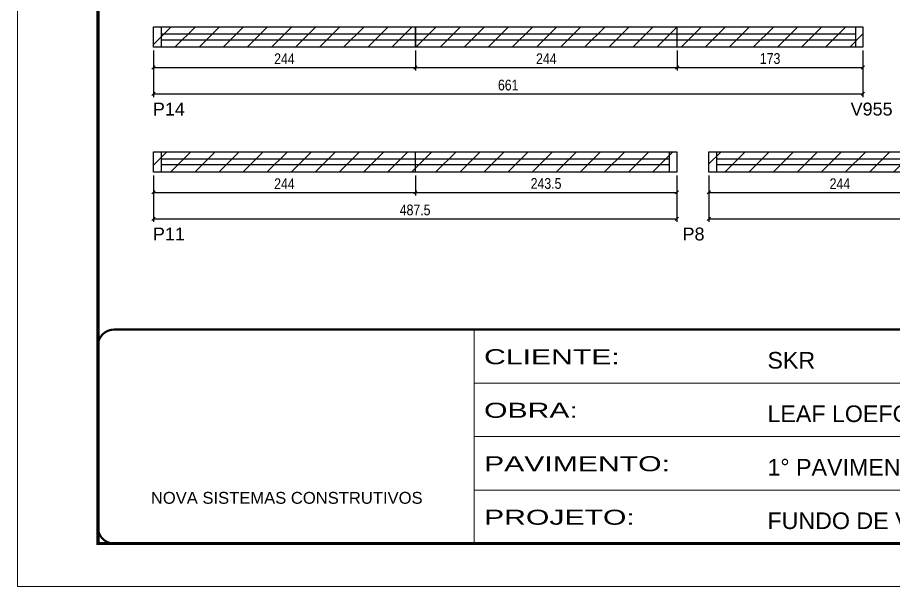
# Model space of a CAD drawing. Extents: x 1959 to 8212, y 239 to 4735.
# Drawn here: x 5142 to 5958, y 2537 to 3066 of the extents above; entities that cross this region are included whole.
import ezdxf

# ---------------------------------------------------------------- set-up
doc = ezdxf.new("R2010")
doc.units = 0
doc.linetypes.add('CONTINUO', pattern=[0])
doc.linetypes.add('DASHED', pattern=[0.75, 0.5, -0.25])
for name, color, linetype in [('5', 5, 'Continuous'), ('COTA', 241, 'Continuous'), ('Painéis', 200, 'Continuous'), ('SARR_2.2x7', 40, 'Continuous')]:
    doc.layers.add(name, color=color, linetype=linetype)
for name, color, linetype, lineweight in [('Folhas', 255, 'Continuous', 9), ('REAPROVEITAMENTO', 251, 'Continuous', 9), ('SARRAFO DE PRESSAO', 251, 'DASHED', 9)]:
    doc.layers.add(name, color=color, linetype=linetype, lineweight=lineweight)
doc.styles.add('ARIAL', font='arial.ttf')
doc.styles.add('COTA TECNICA', font='techl___.ttf', dxfattribs={"height": 10})
doc.styles.add('COTA TECNICA-50', font='techl___.ttf', dxfattribs={"height": 10})
doc.styles.get("Standard").update_dxf_attribs({"font": 'arial.ttf'})
doc.styles.add('Tecnologia', font='')
doc.styles.get('Tecnologia').set_extended_font_data('Forgotten Futurist')
doc.dimstyles.new('COTA PAINEL-50', dxfattribs={"dimtxt": 10, "dimasz": 3, "dimexe": 3, "dimexo": 3, "dimgap": 3, "dimtad": 1, "dimdec": 1, "dimzin": 12, "dimdsep": 46, "dimtxsty": 'COTA TECNICA-50', "dimblk1": 'OBLIQUE', "dimblk2": 'OBLIQUE', "dimsah": 1, "dimcen": 0.9, "dimclrd": 4, "dimclre": 4, "dimclrt": 240, "dimadec": 1, "dimazin": 3, "dimtfac": 1, "dimtdec": 1, "dimtmove": 0, "dimatfit": 3, "dimfxl": 1, "dimtolj": 1, "dimtzin": 12, "dimarcsym": 0})
doc.dimstyles.new('PAINEL', dxfattribs={"dimtxt": 10, "dimasz": 3, "dimexe": 3, "dimexo": 3, "dimgap": 3, "dimtad": 1, "dimdec": 1, "dimzin": 12, "dimdsep": 46, "dimtxsty": 'COTA TECNICA', "dimblk1": 'OBLIQUE', "dimblk2": 'OBLIQUE', "dimsah": 1, "dimcen": 0.9, "dimclrd": 4, "dimclre": 4, "dimclrt": 240, "dimadec": 1, "dimazin": 3, "dimtfac": 1, "dimtdec": 1, "dimtmove": 0, "dimatfit": 3, "dimfxl": 1, "dimtolj": 1, "dimtzin": 12, "dimarcsym": 0})
pattern_1 = [(45, (42.242, -30.155), (-11.22532, 11.22532), [])]

# ---------------------------------------------------------------- blocks, each defined once
blk = doc.blocks.new('9999999999')
at = {"color": 30, "linetype": 'CONTINUO'}
for p, q in [((98564.56, 34230.21), (98564.56, 34429.45)), ((98564.56, 34379.64), (99583.98, 34379.64)), ((98564.56, 34329.83), (99487.98, 34329.83)), ((98564.56, 34280.02), (99487.98, 34280.02))]:
    blk.add_line(p, q, dxfattribs=at)
at = {"color": 30, "linetype": 'CONTINUO', "const_width": 2}
blk.add_lwpolyline([(99583.98, 34230.21), (99583.98, 34414.45, 0.414214), (99568.98, 34429.45), (98228.98, 34429.45, 0.414214), (98213.98, 34414.45), (98213.98, 34245.21, 0.414214), (98228.98, 34230.21), (99583.98, 34230.21)], format="xyb", dxfattribs=at)
at = {"layer": 'Folhas'}
blk.add_lwpolyline([(98138.98, 34190.21), (99623.98, 34190.21), (99623.98, 35240.21), (98138.98, 35240.21)], close=True, dxfattribs=at)
at = {"layer": 'Folhas', "color": 30, "const_width": 3}
blk.add_lwpolyline([(98213.98, 34230.21), (99583.98, 34230.21), (99583.98, 35200.21), (98213.98, 35200.21)], close=True, dxfattribs=at)
at = {"color": 7, "linetype": 'Continuous', "ltscale": 5, "style": 'ARIAL'}
for s, height, p in [('SKR', 15.483, (98837.68, 34393.13)), ('LEAF LOEFGREN', 15.4829, (98837.68, 34343.32)), ('1° PAVIMENTO', 15.4829, (98837.68, 34293.51)), ('NOVA SISTEMAS CONSTRUTIVOS', 11.0592, (98263.19, 34267.21)), ('FUNDO DE VIGAS', 15.4829, (98837.68, 34243.7))]:
    blk.add_text(s, height=height, dxfattribs=at).set_placement(p)
at = {"layer": 'Folhas', "color": 7, "style": 'Tecnologia', "width": 1.5}
for s, p in [('CLIENTE:', (98573.65, 34397.17)), ('OBRA:', (98573.65, 34347.31)), ('PAVIMENTO:', (98573.65, 34297.5)), ('PROJETO:', (98573.65, 34247.69))]:
    blk.add_text(s, height=14, dxfattribs=at).set_placement(p)
blk = doc.blocks.new('_Oblique')
at = {"color": 0, "linetype": 'ByBlock', "lineweight": -2}
blk.add_line((-0.5, -0.5), (0.5, 0.5), dxfattribs=at)
blk = doc.blocks.new('*D404')
at = {"layer": 'COTA', "color": 4, "linetype": 'ByBlock', "lineweight": -2, "transparency": 16777216}
for p, q in [((5268.95, 3035.86), (5268.95, 3017.02)), ((5512.95, 3035.86), (5512.95, 3017.02)), ((5268.95, 3020.02), (5512.95, 3020.02))]:
    blk.add_line(p, q, dxfattribs=at)
at = {"layer": 'Defpoints', "color": 0, "linetype": 'ByBlock', "transparency": 16777216}
for p in [(5268.95, 3038.86), (5512.95, 3038.86), (5512.95, 3020.02)]:
    blk.add_point(p, dxfattribs=at)
at = {"layer": 'COTA', "color": 4, "linetype": 'ByBlock', "lineweight": -2, "transparency": 16777216, "xscale": 3, "yscale": 3, "zscale": 3, "rotation": 180}
blk.add_blockref('_Oblique', (5268.95, 3020.02), dxfattribs=at)
at = {"layer": 'COTA', "color": 4, "linetype": 'ByBlock', "lineweight": -2, "transparency": 16777216, "xscale": 3, "yscale": 3, "zscale": 3}
blk.add_blockref('_Oblique', (5512.95, 3020.02), dxfattribs=at)
at = {"layer": 'COTA', "color": 240, "linetype": 'ByBlock', "transparency": 16777216, "insert": (5390.95, 3028.09), "char_height": 10, "attachment_point": 5, "style": 'COTA TECNICA-50'}
blk.add_mtext('\\A1;244', dxfattribs=at)
blk = doc.blocks.new('*D405')
at = {"layer": 'COTA', "color": 4, "linetype": 'ByBlock', "lineweight": -2, "transparency": 16777216}
for p, q in [((5512.95, 3035.86), (5512.95, 3017.02)), ((5756.95, 3035.86), (5756.95, 3017.02)), ((5512.95, 3020.02), (5756.95, 3020.02))]:
    blk.add_line(p, q, dxfattribs=at)
at = {"layer": 'Defpoints', "color": 0, "linetype": 'ByBlock', "transparency": 16777216}
for p in [(5512.95, 3038.86), (5756.95, 3038.86), (5756.95, 3020.02)]:
    blk.add_point(p, dxfattribs=at)
at = {"layer": 'COTA', "color": 4, "linetype": 'ByBlock', "lineweight": -2, "transparency": 16777216, "xscale": 3, "yscale": 3, "zscale": 3, "rotation": 180}
blk.add_blockref('_Oblique', (5512.95, 3020.02), dxfattribs=at)
at = {"layer": 'COTA', "color": 4, "linetype": 'ByBlock', "lineweight": -2, "transparency": 16777216, "xscale": 3, "yscale": 3, "zscale": 3}
blk.add_blockref('_Oblique', (5756.95, 3020.02), dxfattribs=at)
at = {"layer": 'COTA', "color": 240, "linetype": 'ByBlock', "transparency": 16777216, "insert": (5634.95, 3028.09), "char_height": 10, "attachment_point": 5, "style": 'COTA TECNICA-50'}
blk.add_mtext('\\A1;244', dxfattribs=at)
blk = doc.blocks.new('*D406')
at = {"layer": 'COTA', "color": 4, "lineweight": -2, "transparency": 16777216}
for p, q in [((5268.95, 3035.86), (5268.95, 2992.44)), ((5929.95, 3035.86), (5929.95, 2992.44)), ((5268.95, 2995.44), (5929.95, 2995.44))]:
    blk.add_line(p, q, dxfattribs=at)
at = {"layer": 'Defpoints', "color": 0, "transparency": 16777216}
for p in [(5268.95, 3038.86), (5929.95, 3038.86), (5929.95, 2995.44)]:
    blk.add_point(p, dxfattribs=at)
at = {"layer": 'COTA', "color": 4, "lineweight": -2, "transparency": 16777216, "xscale": 3, "yscale": 3, "zscale": 3, "rotation": 180}
blk.add_blockref('_Oblique', (5268.95, 2995.44), dxfattribs=at)
at = {"layer": 'COTA', "color": 4, "lineweight": -2, "transparency": 16777216, "xscale": 3, "yscale": 3, "zscale": 3}
blk.add_blockref('_Oblique', (5929.95, 2995.44), dxfattribs=at)
at = {"layer": 'COTA', "color": 240, "transparency": 16777216, "insert": (5599.45, 3003.54), "char_height": 10, "attachment_point": 5, "style": 'COTA TECNICA'}
blk.add_mtext('\\A1;661', dxfattribs=at)
blk = doc.blocks.new('*D417')
at = {"layer": 'COTA', "color": 4, "lineweight": -2, "transparency": 16777216}
for p, q in [((5756.95, 3035.86), (5756.95, 3017.02)), ((5929.95, 3035.86), (5929.95, 3017.02)), ((5756.95, 3020.02), (5929.95, 3020.02))]:
    blk.add_line(p, q, dxfattribs=at)
at = {"layer": 'Defpoints', "color": 0, "transparency": 16777216}
for p in [(5756.95, 3038.86), (5929.95, 3038.86), (5929.95, 3020.02)]:
    blk.add_point(p, dxfattribs=at)
at = {"layer": 'COTA', "color": 4, "lineweight": -2, "transparency": 16777216, "xscale": 3, "yscale": 3, "zscale": 3, "rotation": 180}
blk.add_blockref('_Oblique', (5756.95, 3020.02), dxfattribs=at)
at = {"layer": 'COTA', "color": 4, "lineweight": -2, "transparency": 16777216, "xscale": 3, "yscale": 3, "zscale": 3}
blk.add_blockref('_Oblique', (5929.95, 3020.02), dxfattribs=at)
at = {"layer": 'COTA', "color": 240, "transparency": 16777216, "insert": (5843.45, 3028.24), "char_height": 10, "attachment_point": 5, "style": 'COTA TECNICA'}
blk.add_mtext('\\A1;173', dxfattribs=at)
blk = doc.blocks.new('*D409')
at = {"layer": 'COTA', "color": 4, "linetype": 'ByBlock', "lineweight": -2, "transparency": 16777216}
for p, q in [((5786.45, 2919.52), (5786.45, 2900.67)), ((6030.45, 2919.52), (6030.45, 2900.67)), ((5786.45, 2903.67), (6030.45, 2903.67))]:
    blk.add_line(p, q, dxfattribs=at)
at = {"layer": 'Defpoints', "color": 0, "linetype": 'ByBlock', "transparency": 16777216}
for p in [(5786.45, 2922.52), (6030.45, 2922.52), (6030.45, 2903.67)]:
    blk.add_point(p, dxfattribs=at)
at = {"layer": 'COTA', "color": 4, "linetype": 'ByBlock', "lineweight": -2, "transparency": 16777216, "xscale": 3, "yscale": 3, "zscale": 3, "rotation": 180}
blk.add_blockref('_Oblique', (5786.45, 2903.67), dxfattribs=at)
at = {"layer": 'COTA', "color": 4, "linetype": 'ByBlock', "lineweight": -2, "transparency": 16777216, "xscale": 3, "yscale": 3, "zscale": 3}
blk.add_blockref('_Oblique', (6030.45, 2903.67), dxfattribs=at)
at = {"layer": 'COTA', "color": 240, "linetype": 'ByBlock', "transparency": 16777216, "insert": (5908.45, 2911.75), "char_height": 10, "attachment_point": 5, "style": 'COTA TECNICA-50'}
blk.add_mtext('\\A1;244', dxfattribs=at)
blk = doc.blocks.new('*D411')
at = {"layer": 'COTA', "color": 4, "lineweight": -2, "transparency": 16777216}
for p, q in [((5786.45, 2919.52), (5786.45, 2876.09)), ((6444.45, 2919.52), (6444.45, 2876.09)), ((5786.45, 2879.09), (6444.45, 2879.09))]:
    blk.add_line(p, q, dxfattribs=at)
at = {"layer": 'Defpoints', "color": 0, "transparency": 16777216}
for p in [(5786.45, 2922.52), (6444.45, 2922.52), (6444.45, 2879.09)]:
    blk.add_point(p, dxfattribs=at)
at = {"layer": 'COTA', "color": 4, "lineweight": -2, "transparency": 16777216, "xscale": 3, "yscale": 3, "zscale": 3, "rotation": 180}
blk.add_blockref('_Oblique', (5786.45, 2879.09), dxfattribs=at)
at = {"layer": 'COTA', "color": 4, "lineweight": -2, "transparency": 16777216, "xscale": 3, "yscale": 3, "zscale": 3}
blk.add_blockref('_Oblique', (6444.45, 2879.09), dxfattribs=at)
at = {"layer": 'COTA', "color": 240, "transparency": 16777216, "insert": (6115.45, 2887.23), "char_height": 10, "attachment_point": 5, "style": 'COTA TECNICA'}
blk.add_mtext('\\A1;658', dxfattribs=at)
blk = doc.blocks.new('*D424')
at = {"layer": 'COTA', "color": 4, "linetype": 'ByBlock', "lineweight": -2, "transparency": 16777216}
for p, q in [((5268.95, 2919.52), (5268.95, 2900.67)), ((5512.95, 2919.52), (5512.95, 2900.67)), ((5268.95, 2903.67), (5512.95, 2903.67))]:
    blk.add_line(p, q, dxfattribs=at)
at = {"layer": 'Defpoints', "color": 0, "linetype": 'ByBlock', "transparency": 16777216}
for p in [(5268.95, 2922.52), (5512.95, 2922.52), (5512.95, 2903.67)]:
    blk.add_point(p, dxfattribs=at)
at = {"layer": 'COTA', "color": 4, "linetype": 'ByBlock', "lineweight": -2, "transparency": 16777216, "xscale": 3, "yscale": 3, "zscale": 3, "rotation": 180}
blk.add_blockref('_Oblique', (5268.95, 2903.67), dxfattribs=at)
at = {"layer": 'COTA', "color": 4, "linetype": 'ByBlock', "lineweight": -2, "transparency": 16777216, "xscale": 3, "yscale": 3, "zscale": 3}
blk.add_blockref('_Oblique', (5512.95, 2903.67), dxfattribs=at)
at = {"layer": 'COTA', "color": 240, "linetype": 'ByBlock', "transparency": 16777216, "insert": (5390.95, 2911.75), "char_height": 10, "attachment_point": 5, "style": 'COTA TECNICA-50'}
blk.add_mtext('\\A1;244', dxfattribs=at)
blk = doc.blocks.new('*D425')
at = {"layer": 'COTA', "color": 4, "linetype": 'ByBlock', "lineweight": -2, "transparency": 16777216}
for p, q in [((5512.95, 2919.52), (5512.95, 2900.67)), ((5756.45, 2919.52), (5756.45, 2900.67)), ((5512.95, 2903.67), (5756.45, 2903.67))]:
    blk.add_line(p, q, dxfattribs=at)
at = {"layer": 'Defpoints', "color": 0, "linetype": 'ByBlock', "transparency": 16777216}
for p in [(5512.95, 2922.52), (5756.45, 2922.52), (5756.45, 2903.67)]:
    blk.add_point(p, dxfattribs=at)
at = {"layer": 'COTA', "color": 4, "linetype": 'ByBlock', "lineweight": -2, "transparency": 16777216, "xscale": 3, "yscale": 3, "zscale": 3, "rotation": 180}
blk.add_blockref('_Oblique', (5512.95, 2903.67), dxfattribs=at)
at = {"layer": 'COTA', "color": 4, "linetype": 'ByBlock', "lineweight": -2, "transparency": 16777216, "xscale": 3, "yscale": 3, "zscale": 3}
blk.add_blockref('_Oblique', (5756.45, 2903.67), dxfattribs=at)
at = {"layer": 'COTA', "color": 240, "linetype": 'ByBlock', "transparency": 16777216, "insert": (5634.7, 2911.89), "char_height": 10, "attachment_point": 5, "style": 'COTA TECNICA-50'}
blk.add_mtext('\\A1;243.5', dxfattribs=at)
blk = doc.blocks.new('*D426')
at = {"layer": 'COTA', "color": 4, "lineweight": -2, "transparency": 16777216}
for p, q in [((5268.95, 2919.52), (5268.95, 2876.09)), ((5756.45, 2919.52), (5756.45, 2876.09)), ((5268.95, 2879.09), (5756.45, 2879.09))]:
    blk.add_line(p, q, dxfattribs=at)
at = {"layer": 'Defpoints', "color": 0, "transparency": 16777216}
for p in [(5268.95, 2922.52), (5756.45, 2922.52), (5756.45, 2879.09)]:
    blk.add_point(p, dxfattribs=at)
at = {"layer": 'COTA', "color": 4, "lineweight": -2, "transparency": 16777216, "xscale": 3, "yscale": 3, "zscale": 3, "rotation": 180}
blk.add_blockref('_Oblique', (5268.95, 2879.09), dxfattribs=at)
at = {"layer": 'COTA', "color": 4, "lineweight": -2, "transparency": 16777216, "xscale": 3, "yscale": 3, "zscale": 3}
blk.add_blockref('_Oblique', (5756.45, 2879.09), dxfattribs=at)
at = {"layer": 'COTA', "color": 240, "transparency": 16777216, "insert": (5512.7, 2887.23), "char_height": 10, "attachment_point": 5, "style": 'COTA TECNICA'}
blk.add_mtext('\\A1;487.5', dxfattribs=at)

msp = doc.modelspace()

# ---------------------------------------------------------------- hatches: boundary and pattern name
at = {"layer": 'REAPROVEITAMENTO'}
h = msp.add_hatch(dxfattribs=at)
h.set_pattern_fill('ANSI31', color=256, scale=5, style=0)
h.set_pattern_definition(pattern_1)
h.paths.add_polyline_path([(5512.95, 3057.86), (5268.95, 3057.86), (5268.95, 3038.86), (5512.95, 3038.86)])
h.paths.add_polyline_path([(5756.95, 3057.86), (5512.95, 3057.86), (5512.95, 3038.86), (5756.95, 3038.86)])
h.paths.add_polyline_path([(5929.95, 3057.86), (5756.95, 3057.86), (5756.95, 3038.86), (5929.95, 3038.86)])
h = msp.add_hatch(dxfattribs=at)
h.set_pattern_fill('ANSI31', color=256, scale=5, style=0)
h.set_pattern_definition(pattern_1)
h.paths.add_polyline_path([(5512.95, 2941.52), (5268.95, 2941.52), (5268.95, 2922.52), (5512.95, 2922.52)])
h.paths.add_polyline_path([(5756.45, 2941.52), (5512.95, 2941.52), (5512.95, 2922.52), (5756.45, 2922.52)])
h.paths.add_polyline_path([(6030.45, 2941.52), (5786.45, 2941.52), (5786.45, 2922.52), (6030.45, 2922.52)])
h.paths.add_polyline_path([(6274.45, 2941.52), (6030.45, 2941.52), (6030.45, 2922.52), (6274.45, 2922.52)])
h.paths.add_polyline_path([(6444.45, 2941.52), (6274.45, 2941.52), (6274.45, 2922.52), (6444.45, 2922.52)])

# ---------------------------------------------------------------- linework, layer by layer
at = {"layer": 'Painéis'}
for p, q in [((5512.95, 3057.86), (5929.95, 3057.86)), ((5512.95, 3038.86), (5512.95, 3057.86)), ((5756.95, 3038.86), (5756.95, 3057.86)), ((5929.95, 3057.86), (5929.95, 3038.86)), ((5929.95, 3038.86), (5512.95, 3038.86))]:
    msp.add_line(p, q, dxfattribs=at)
at = {"layer": 'Painéis', "linetype": 'ByBlock'}
msp.add_line((5512.95, 2922.52), (5512.95, 2941.52), dxfattribs=at)
at = {"layer": 'Painéis'}
for points in [[(5512.95, 3038.86), (5268.95, 3038.86), (5268.95, 3057.86), (5512.95, 3057.86)], [(6030.45, 2922.52), (5786.45, 2922.52), (5786.45, 2941.52), (6030.45, 2941.52)]]:
    msp.add_lwpolyline(points, close=True, dxfattribs=at)
at = {"layer": 'Painéis', "linetype": 'ByBlock'}
msp.add_lwpolyline([(5268.95, 2941.52), (5756.45, 2941.52), (5756.45, 2922.52), (5268.95, 2922.52)], close=True, dxfattribs=at)
at = {"layer": 'SARR_2.2x7', "linetype": 'Continuous'}
for p, q in [((5275.95, 3057.86), (5275.95, 3038.86)), ((5922.95, 3057.86), (5922.95, 3038.86)), ((5512.95, 3050.86), (5275.95, 3050.86)), ((5275.95, 3045.86), (5512.95, 3045.86)), ((5756.95, 3050.86), (5512.95, 3050.86)), ((5512.95, 3045.86), (5756.95, 3045.86)), ((5922.95, 3050.86), (5756.95, 3050.86)), ((5756.95, 3045.86), (5922.95, 3045.86)), ((5275.95, 2941.52), (5275.95, 2922.52)), ((5749.45, 2941.52), (5749.45, 2922.52)), ((5793.45, 2941.52), (5793.45, 2922.52)), ((5512.95, 2934.52), (5275.95, 2934.52)), ((5749.45, 2934.52), (5512.95, 2934.52)), ((6030.45, 2934.52), (5793.45, 2934.52)), ((5275.95, 2929.52), (5512.95, 2929.52)), ((5512.95, 2929.52), (5749.45, 2929.52)), ((5793.45, 2929.52), (6030.45, 2929.52))]:
    msp.add_line(p, q, dxfattribs=at)

# ---------------------------------------------------------------- block references
at = {"layer": 'SARRAFO DE PRESSAO', "color": 6, "linetype": 'ByBlock'}
msp.add_blockref('9999999999', (-92996.71, -31653.56), dxfattribs=at)

# ---------------------------------------------------------------- texts
at = {"layer": '5', "linetype": 'Continuous'}
for s, p in [('P14', (5268.38, 2975.24)), ('V955', (5918.44, 2975.24)), ('P11', (5268.38, 2858.89)), ('P8', (5761.87, 2858.89))]:
    msp.add_text(s, height=12, rotation=359.99996, dxfattribs=at).set_placement(p)

# ---------------------------------------------------------------- dimensions: what is measured, and where the dimension line sits
at = {"layer": 'COTA', "color": 1, "linetype": 'ByBlock'}
for base, p1, p2, picture, middle in [((5512.95, 3020.02), (5268.95, 3038.86), (5512.95, 3038.86), '*D404', (5390.95, 3028.09)), ((5756.95, 3020.02), (5512.95, 3038.86), (5756.95, 3038.86), '*D405', (5634.95, 3028.09)), ((5512.95, 2903.67), (5268.95, 2922.52), (5512.95, 2922.52), '*D424', (5390.95, 2911.75)), ((5756.45, 2903.67), (5512.95, 2922.52), (5756.45, 2922.52), '*D425', (5634.7, 2911.89)), ((6030.45, 2903.67), (5786.45, 2922.52), (6030.45, 2922.52), '*D409', (5908.45, 2911.75))]:
    dim = msp.add_linear_dim(base=base, p1=p1, p2=p2, dimstyle='COTA PAINEL-50', override={"dimarcsym": 1}, dxfattribs=at)
    dim.commit()
    dim.dimension.update_dxf_attribs({"geometry": picture, "text_midpoint": middle})
at = {"layer": 'COTA'}
for base, p1, p2, picture, middle in [((5929.95, 2995.44), (5268.95, 3038.86), (5929.95, 3038.86), '*D406', (5599.45, 3003.54)), ((5929.95, 3020.02), (5756.95, 3038.86), (5929.95, 3038.86), '*D417', (5843.45, 3028.24)), ((5756.45, 2879.09), (5268.95, 2922.52), (5756.45, 2922.52), '*D426', (5512.7, 2887.23)), ((6444.45, 2879.09), (5786.45, 2922.52), (6444.45, 2922.52), '*D411', (6115.45, 2887.23))]:
    dim = msp.add_linear_dim(base=base, p1=p1, p2=p2, dimstyle='PAINEL', dxfattribs=at)
    dim.commit()
    dim.dimension.update_dxf_attribs({"geometry": picture, "text_midpoint": middle})

doc.saveas('drawing.dxf')
